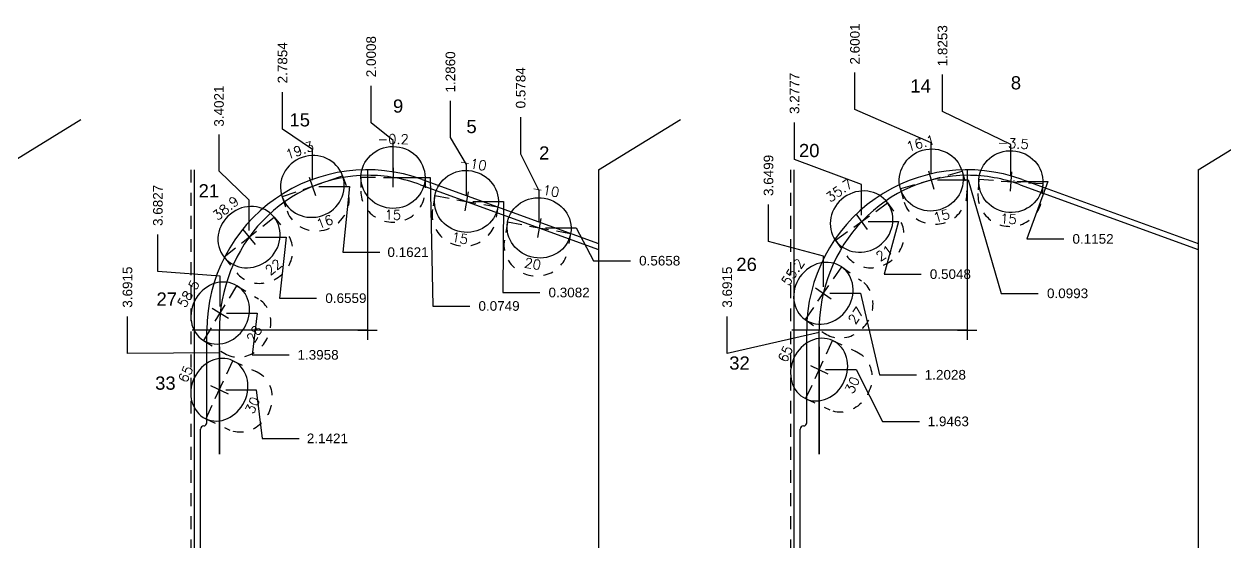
# Model space of a CAD drawing. Header units: inches. Extents: x 105.3 to 145.9, y -21.1 to -7.6.
# Drawn here: x 121.78 to 133.46, y -12.66 to -7.63 of the extents above; entities that cross this region are included whole.
import ezdxf
from ezdxf.enums import TextEntityAlignment as Align

# ---------------------------------------------------------------- set-up
doc = ezdxf.new("R2010")
doc.units = ezdxf.units.IN
doc.header["$MEASUREMENT"] = 0
doc.header["$PDMODE"] = 35
doc.linetypes.add('CENTER2', pattern=[1.125, 0.75, -0.125, 0.125, -0.125])
doc.linetypes.add('HIDDEN2', pattern=[0.1875, 0.125, -0.0625])
doc.layers.get('Defpoints').update_dxf_attribs({"color": 10})
doc.layers.add('Blade_3', color=7, linetype='Continuous', true_color=0x00cc00)
doc.layers.add('Blade_4', color=7, linetype='Continuous', true_color=0x00cccc)
for name, color, linetype in [('CLine', 5, 'CENTER2'), ('Dims', 4, 'Continuous'), ('Title Block', 7, 'Continuous')]:
    doc.layers.add(name, color=color, linetype=linetype)
doc.styles.add('RomanS', font='romans')
doc.styles.get("Standard").update_dxf_attribs({"font": 'arial.ttf'})
doc.dimstyles.get("Standard").update_dxf_attribs({"dimtxt": 0.09375, "dimasz": 0.18, "dimexe": 0.18, "dimexo": 0.0625, "dimgap": 0.09, "dimtad": 0, "dimtih": 1, "dimtoh": 1, "dimdec": 4, "dimzin": 0, "dimdsep": 46, "dimtxsty": 'Standard', "dimcen": 0.09, "dimadec": 4, "dimazin": 0, "dimtfac": 1, "dimtdec": 4, "dimtofl": 0, "dimtmove": 0, "dimatfit": 3, "dimfxl": 1, "dimtolj": 1, "dimtzin": 0, "dimarcsym": 0})

# ---------------------------------------------------------------- blocks, each defined once
blk = doc.blocks.new('*D105')
at = {"layer": 'Defpoints', "color": 0, "transparency": 16777216}
for p in [(130.722, -8.119), (133.212, -9.047), (131.386, -9.162)]:
    blk.add_point(p, dxfattribs=at)
at = {"layer": 'Dims', "color": 0, "lineweight": -2, "transparency": 16777216}
for p, q in [((130.722, -8.479), (130.722, -8.119)), ((131.386, -8.802), (130.722, -8.479)), ((131.386, -9.1), (131.386, -8.802))]:
    blk.add_line(p, q, dxfattribs=at)
at = {"layer": 'Dims', "color": 0, "transparency": 16777216, "insert": (130.722, -7.839), "char_height": 0.0938, "attachment_point": 5, "rotation": 90}
blk.add_mtext('\\A1;1.8253', dxfattribs=at)
blk = doc.blocks.new('*D106')
at = {"layer": 'Defpoints', "color": 0, "transparency": 16777216}
for p in [(129.869, -8.099), (133.212, -9.047), (130.611, -9.146)]:
    blk.add_point(p, dxfattribs=at)
at = {"layer": 'Dims', "color": 0, "lineweight": -2, "transparency": 16777216}
for p, q in [((129.869, -8.459), (129.869, -8.099)), ((130.611, -8.786), (129.869, -8.459)), ((130.611, -9.084), (130.611, -8.786))]:
    blk.add_line(p, q, dxfattribs=at)
at = {"layer": 'Dims', "color": 0, "transparency": 16777216, "insert": (129.869, -7.822), "char_height": 0.0938, "attachment_point": 5, "rotation": 90}
blk.add_mtext('\\A1;2.6001', dxfattribs=at)
blk = doc.blocks.new('*D107')
at = {"layer": 'Defpoints', "color": 0, "transparency": 16777216}
for p in [(129.281, -8.587), (133.212, -9.047), (129.934, -9.552)]:
    blk.add_point(p, dxfattribs=at)
at = {"layer": 'Dims', "color": 0, "lineweight": -2, "transparency": 16777216}
for p, q in [((129.281, -8.947), (129.281, -8.587)), ((129.934, -9.192), (129.281, -8.947)), ((129.934, -9.489), (129.934, -9.192))]:
    blk.add_line(p, q, dxfattribs=at)
at = {"layer": 'Dims', "color": 0, "transparency": 16777216, "insert": (129.281, -8.303), "char_height": 0.0938, "attachment_point": 5, "rotation": 90}
blk.add_mtext('\\A1;3.2777', dxfattribs=at)
blk = doc.blocks.new('*D108')
at = {"layer": 'Defpoints', "color": 0, "transparency": 16777216}
for p in [(133.212, -9.047), (131.386, -9.162), (131.903, -9.721)]:
    blk.add_point(p, dxfattribs=at)
at = {"layer": 'Dims', "color": 0, "lineweight": -2, "transparency": 16777216}
for p, q in [((131.449, -9.162), (131.746, -9.162)), ((131.746, -9.162), (131.543, -9.721)), ((131.543, -9.721), (131.903, -9.721))]:
    blk.add_line(p, q, dxfattribs=at)
at = {"layer": 'Dims', "color": 0, "transparency": 16777216, "insert": (132.187, -9.721), "char_height": 0.0938, "attachment_point": 5}
blk.add_mtext('\\A1;0.1152', dxfattribs=at)
blk = doc.blocks.new('*D109')
at = {"layer": 'Defpoints', "color": 0, "transparency": 16777216}
for p in [(133.212, -9.047), (130.611, -9.146), (131.654, -10.251)]:
    blk.add_point(p, dxfattribs=at)
at = {"layer": 'Dims', "color": 0, "lineweight": -2, "transparency": 16777216}
for p, q in [((130.674, -9.146), (130.971, -9.146)), ((130.971, -9.146), (131.294, -10.251)), ((131.294, -10.251), (131.654, -10.251))]:
    blk.add_line(p, q, dxfattribs=at)
at = {"layer": 'Dims', "color": 0, "transparency": 16777216, "insert": (131.939, -10.251), "char_height": 0.0938, "attachment_point": 5}
blk.add_mtext('\\A1;0.0993', dxfattribs=at)
blk = doc.blocks.new('*D110')
at = {"layer": 'Defpoints', "color": 0, "transparency": 16777216}
for p in [(133.212, -9.047), (129.934, -9.552), (130.514, -10.064)]:
    blk.add_point(p, dxfattribs=at)
at = {"layer": 'Dims', "color": 0, "lineweight": -2, "transparency": 16777216}
for p, q in [((129.996, -9.552), (130.294, -9.552)), ((130.294, -9.552), (130.154, -10.064)), ((130.154, -10.064), (130.514, -10.064))]:
    blk.add_line(p, q, dxfattribs=at)
at = {"layer": 'Dims', "color": 0, "transparency": 16777216, "insert": (130.798, -10.064), "char_height": 0.0938, "attachment_point": 5}
blk.add_mtext('\\A1;0.5048', dxfattribs=at)
blk = doc.blocks.new('*D117')
at = {"layer": 'Defpoints', "color": 0, "transparency": 16777216}
for p in [(126.615, -8.534), (127.372, -9.047), (126.794, -9.613)]:
    blk.add_point(p, dxfattribs=at)
at = {"layer": 'Dims', "color": 0, "lineweight": -2, "transparency": 16777216}
for p, q in [((126.615, -8.894), (126.615, -8.534)), ((126.794, -9.253), (126.615, -8.894)), ((126.794, -9.55), (126.794, -9.253))]:
    blk.add_line(p, q, dxfattribs=at)
at = {"layer": 'Dims', "color": 0, "transparency": 16777216, "insert": (126.615, -8.249), "char_height": 0.0938, "attachment_point": 5, "rotation": 90}
blk.add_mtext('\\A1;0.5784', dxfattribs=at)
blk = doc.blocks.new('*D118')
at = {"layer": 'Defpoints', "color": 0, "transparency": 16777216}
for p in [(125.931, -8.374), (127.372, -9.047), (126.086, -9.355)]:
    blk.add_point(p, dxfattribs=at)
at = {"layer": 'Dims', "color": 0, "lineweight": -2, "transparency": 16777216}
for p, q in [((125.931, -8.734), (125.931, -8.374)), ((126.086, -8.995), (125.931, -8.734)), ((126.086, -9.293), (126.086, -8.995))]:
    blk.add_line(p, q, dxfattribs=at)
at = {"layer": 'Dims', "color": 0, "transparency": 16777216, "insert": (125.931, -8.094), "char_height": 0.0938, "attachment_point": 5, "rotation": 90}
blk.add_mtext('\\A1;1.2860', dxfattribs=at)
blk = doc.blocks.new('*D119')
at = {"layer": 'Defpoints', "color": 0, "transparency": 16777216}
for p in [(125.159, -8.231), (127.372, -9.047), (125.372, -9.122)]:
    blk.add_point(p, dxfattribs=at)
at = {"layer": 'Dims', "color": 0, "lineweight": -2, "transparency": 16777216}
for p, q in [((125.159, -8.591), (125.159, -8.231)), ((125.372, -8.762), (125.159, -8.591)), ((125.372, -9.059), (125.372, -8.762))]:
    blk.add_line(p, q, dxfattribs=at)
at = {"layer": 'Dims', "color": 0, "transparency": 16777216, "insert": (125.159, -7.945), "char_height": 0.0938, "attachment_point": 5, "rotation": 90}
blk.add_mtext('\\A1;2.0008', dxfattribs=at)
blk = doc.blocks.new('*D120')
at = {"layer": 'Defpoints', "color": 0, "transparency": 16777216}
for p in [(124.296, -8.29), (127.372, -9.047), (124.587, -9.209)]:
    blk.add_point(p, dxfattribs=at)
at = {"layer": 'Dims', "color": 0, "lineweight": -2, "transparency": 16777216}
for p, q in [((124.296, -8.65), (124.296, -8.29)), ((124.587, -8.849), (124.296, -8.65)), ((124.587, -9.147), (124.587, -8.849))]:
    blk.add_line(p, q, dxfattribs=at)
at = {"layer": 'Dims', "color": 0, "transparency": 16777216, "insert": (124.296, -8.005), "char_height": 0.0938, "attachment_point": 5, "rotation": 90}
blk.add_mtext('\\A1;2.7854', dxfattribs=at)
blk = doc.blocks.new('*D121')
at = {"layer": 'Defpoints', "color": 0, "transparency": 16777216}
for p in [(123.678, -8.702), (127.372, -9.047), (123.97, -9.703)]:
    blk.add_point(p, dxfattribs=at)
at = {"layer": 'Dims', "color": 0, "lineweight": -2, "transparency": 16777216}
for p, q in [((123.678, -9.062), (123.678, -8.702)), ((123.97, -9.343), (123.678, -9.062)), ((123.97, -9.64), (123.97, -9.343))]:
    blk.add_line(p, q, dxfattribs=at)
at = {"layer": 'Dims', "color": 0, "transparency": 16777216, "insert": (123.678, -8.427), "char_height": 0.0938, "attachment_point": 5, "rotation": 90}
blk.add_mtext('\\A1;3.4021', dxfattribs=at)
blk = doc.blocks.new('*D122')
at = {"layer": 'Defpoints', "color": 0, "transparency": 16777216}
for p in [(127.372, -9.047), (126.794, -9.613), (127.683, -9.933)]:
    blk.add_point(p, dxfattribs=at)
at = {"layer": 'Dims', "color": 0, "lineweight": -2, "transparency": 16777216}
for p, q in [((126.856, -9.613), (127.154, -9.613)), ((127.154, -9.613), (127.323, -9.933)), ((127.323, -9.933), (127.683, -9.933))]:
    blk.add_line(p, q, dxfattribs=at)
at = {"layer": 'Dims', "color": 0, "transparency": 16777216, "insert": (127.968, -9.933), "char_height": 0.0938, "attachment_point": 5}
blk.add_mtext('\\A1;0.5658', dxfattribs=at)
blk = doc.blocks.new('*D123')
at = {"layer": 'Defpoints', "color": 0, "transparency": 16777216}
for p in [(127.372, -9.047), (126.086, -9.355), (126.802, -10.243)]:
    blk.add_point(p, dxfattribs=at)
at = {"layer": 'Dims', "color": 0, "lineweight": -2, "transparency": 16777216}
for p, q in [((126.149, -9.355), (126.446, -9.355)), ((126.446, -9.355), (126.442, -10.243)), ((126.442, -10.243), (126.802, -10.243))]:
    blk.add_line(p, q, dxfattribs=at)
at = {"layer": 'Dims', "color": 0, "transparency": 16777216, "insert": (127.086, -10.243), "char_height": 0.0938, "attachment_point": 5}
blk.add_mtext('\\A1;0.3082', dxfattribs=at)
blk = doc.blocks.new('*D124')
at = {"layer": 'Defpoints', "color": 0, "transparency": 16777216}
for p in [(127.372, -9.047), (125.372, -9.122), (126.119, -10.374)]:
    blk.add_point(p, dxfattribs=at)
at = {"layer": 'Dims', "color": 0, "lineweight": -2, "transparency": 16777216}
for p, q in [((125.434, -9.122), (125.732, -9.122)), ((125.732, -9.122), (125.759, -10.374)), ((125.759, -10.374), (126.119, -10.374))]:
    blk.add_line(p, q, dxfattribs=at)
at = {"layer": 'Dims', "color": 0, "transparency": 16777216, "insert": (126.404, -10.374), "char_height": 0.0938, "attachment_point": 5}
blk.add_mtext('\\A1;0.0749', dxfattribs=at)
blk = doc.blocks.new('*D125')
at = {"layer": 'Defpoints', "color": 0, "transparency": 16777216}
for p in [(127.372, -9.047), (124.587, -9.209), (125.243, -9.85)]:
    blk.add_point(p, dxfattribs=at)
at = {"layer": 'Dims', "color": 0, "lineweight": -2, "transparency": 16777216}
for p, q in [((124.649, -9.209), (124.947, -9.209)), ((124.947, -9.209), (124.883, -9.85)), ((124.883, -9.85), (125.243, -9.85))]:
    blk.add_line(p, q, dxfattribs=at)
at = {"layer": 'Dims', "color": 0, "transparency": 16777216, "insert": (125.518, -9.85), "char_height": 0.0938, "attachment_point": 5}
blk.add_mtext('\\A1;0.1621', dxfattribs=at)
blk = doc.blocks.new('*D126')
at = {"layer": 'Defpoints', "color": 0, "transparency": 16777216}
for p in [(127.372, -9.047), (123.97, -9.703), (124.628, -10.298)]:
    blk.add_point(p, dxfattribs=at)
at = {"layer": 'Dims', "color": 0, "lineweight": -2, "transparency": 16777216}
for p, q in [((124.033, -9.703), (124.33, -9.703)), ((124.33, -9.703), (124.268, -10.298)), ((124.268, -10.298), (124.628, -10.298))]:
    blk.add_line(p, q, dxfattribs=at)
at = {"layer": 'Dims', "color": 0, "transparency": 16777216, "insert": (124.913, -10.298), "char_height": 0.0938, "attachment_point": 5}
blk.add_mtext('\\A1;0.6559', dxfattribs=at)
blk = doc.blocks.new('*D134')
at = {"layer": 'Defpoints', "color": 0, "transparency": 16777216}
for p in [(127.372, -9.047), (123.083, -9.678), (123.69, -10.443)]:
    blk.add_point(p, dxfattribs=at)
at = {"layer": 'Dims', "color": 0, "lineweight": -2, "transparency": 16777216}
for p, q in [((123.083, -10.038), (123.083, -9.678)), ((123.69, -10.083), (123.083, -10.038)), ((123.69, -10.38), (123.69, -10.083))]:
    blk.add_line(p, q, dxfattribs=at)
at = {"layer": 'Dims', "color": 0, "transparency": 16777216, "insert": (123.083, -9.394), "char_height": 0.0938, "attachment_point": 5, "rotation": 90}
blk.add_mtext('\\A1;3.6827', dxfattribs=at)
blk = doc.blocks.new('*D135')
at = {"layer": 'Defpoints', "color": 0, "transparency": 16777216}
for p in [(127.372, -9.047), (123.69, -10.443), (124.362, -10.85)]:
    blk.add_point(p, dxfattribs=at)
at = {"layer": 'Dims', "color": 0, "lineweight": -2, "transparency": 16777216}
for p, q in [((123.752, -10.443), (124.05, -10.443)), ((124.05, -10.443), (124.002, -10.85)), ((124.002, -10.85), (124.362, -10.85))]:
    blk.add_line(p, q, dxfattribs=at)
at = {"layer": 'Dims', "color": 0, "transparency": 16777216, "insert": (124.642, -10.85), "char_height": 0.0938, "attachment_point": 5}
blk.add_mtext('\\A1;1.3958', dxfattribs=at)
blk = doc.blocks.new('*D149')
at = {"layer": 'Defpoints', "color": 0, "transparency": 16777216}
for p in [(133.212, -9.047), (129.028, -9.386), (129.562, -10.25)]:
    blk.add_point(p, dxfattribs=at)
at = {"layer": 'Dims', "color": 0, "lineweight": -2, "transparency": 16777216}
for p, q in [((129.028, -9.746), (129.028, -9.386)), ((129.562, -9.89), (129.028, -9.746)), ((129.562, -10.187), (129.562, -9.89))]:
    blk.add_line(p, q, dxfattribs=at)
at = {"layer": 'Dims', "color": 0, "transparency": 16777216, "insert": (129.028, -9.102), "char_height": 0.0938, "attachment_point": 5, "rotation": 90}
blk.add_mtext('\\A1;3.6499', dxfattribs=at)
blk = doc.blocks.new('*D150')
at = {"layer": 'Defpoints', "color": 0, "transparency": 16777216}
for p in [(133.212, -9.047), (129.562, -10.25), (130.468, -11.044)]:
    blk.add_point(p, dxfattribs=at)
at = {"layer": 'Dims', "color": 0, "lineweight": -2, "transparency": 16777216}
for p, q in [((129.624, -10.25), (129.922, -10.25)), ((129.922, -10.25), (130.108, -11.044)), ((130.108, -11.044), (130.468, -11.044))]:
    blk.add_line(p, q, dxfattribs=at)
at = {"layer": 'Dims', "color": 0, "transparency": 16777216, "insert": (130.749, -11.044), "char_height": 0.0938, "attachment_point": 5}
blk.add_mtext('\\A1;1.2028', dxfattribs=at)
blk = doc.blocks.new('*D163')
at = {"layer": 'Defpoints', "color": 0, "transparency": 16777216}
for p in [(133.212, -9.047), (128.626, -10.475), (129.52, -10.993)]:
    blk.add_point(p, dxfattribs=at)
at = {"layer": 'Dims', "color": 0, "lineweight": -2, "transparency": 16777216}
for p, q in [((128.626, -10.835), (128.626, -10.475)), ((129.52, -10.633), (128.626, -10.835)), ((129.52, -10.931), (129.52, -10.633))]:
    blk.add_line(p, q, dxfattribs=at)
at = {"layer": 'Dims', "color": 0, "transparency": 16777216, "insert": (128.626, -10.19), "char_height": 0.0938, "attachment_point": 5, "rotation": 90}
blk.add_mtext('\\A1;3.6915', dxfattribs=at)
blk = doc.blocks.new('*D164')
at = {"layer": 'Defpoints', "color": 0, "transparency": 16777216}
for p in [(133.212, -9.047), (129.52, -10.993), (130.497, -11.498)]:
    blk.add_point(p, dxfattribs=at)
at = {"layer": 'Dims', "color": 0, "lineweight": -2, "transparency": 16777216}
for p, q in [((129.583, -10.993), (129.88, -10.993)), ((129.88, -10.993), (130.137, -11.498)), ((130.137, -11.498), (130.497, -11.498))]:
    blk.add_line(p, q, dxfattribs=at)
at = {"layer": 'Dims', "color": 0, "transparency": 16777216, "insert": (130.778, -11.498), "char_height": 0.0938, "attachment_point": 5}
blk.add_mtext('\\A1;1.9463', dxfattribs=at)
blk = doc.blocks.new('CMark')
at = {"layer": 'CLine'}
for p, q in [((-0.094, 0), (0.094, 0)), ((0, 0.094), (0, -0.094))]:
    blk.add_line(p, q, dxfattribs=at)
blk = doc.blocks.new('*D194')
at = {"layer": 'Defpoints', "color": 0, "transparency": 16777216}
for p in [(127.372, -9.047), (122.787, -10.475), (123.681, -11.189)]:
    blk.add_point(p, dxfattribs=at)
at = {"layer": 'Dims', "color": 0, "lineweight": -2, "transparency": 16777216}
for p, q in [((122.787, -10.835), (122.787, -10.475)), ((123.681, -10.829), (122.787, -10.835)), ((123.681, -11.127), (123.681, -10.829))]:
    blk.add_line(p, q, dxfattribs=at)
at = {"layer": 'Dims', "color": 0, "transparency": 16777216, "insert": (122.787, -10.19), "char_height": 0.0938, "attachment_point": 5, "rotation": 90}
blk.add_mtext('\\A1;3.6915', dxfattribs=at)
blk = doc.blocks.new('*D195')
at = {"layer": 'Defpoints', "color": 0, "transparency": 16777216}
for p in [(127.372, -9.047), (123.681, -11.189), (124.457, -11.663)]:
    blk.add_point(p, dxfattribs=at)
at = {"layer": 'Dims', "color": 0, "lineweight": -2, "transparency": 16777216}
for p, q in [((123.743, -11.189), (124.041, -11.189)), ((124.041, -11.189), (124.097, -11.663)), ((124.097, -11.663), (124.457, -11.663))]:
    blk.add_line(p, q, dxfattribs=at)
at = {"layer": 'Dims', "color": 0, "transparency": 16777216, "insert": (124.733, -11.663), "char_height": 0.0938, "attachment_point": 5}
blk.add_mtext('\\A1;2.1421', dxfattribs=at)
blk = doc.blocks.new('1613@15')
for p, q in [((-0.17, 0), (-0.312, 0)), ((0.171, 0), (0.312, 0))]:
    blk.add_line(p, q)
at = {"color": 8, "linetype": 'HIDDEN2', "ltscale": 0.5}
blk.add_line((-0.312, 0), (-0.312, -0.135), dxfattribs=at)
at = {"color": 8, "linetype": 'HIDDEN2', "ltscale": 0.5, "flags": 128}
blk.add_lwpolyline([(0.312, 0), (0.312, -0.135)], dxfattribs=at)
blk.add_ellipse((0, 0), major_axis=(-0.312, 0), ratio=0.965926, start_param=-3.141592653589793, end_param=3.141592653589793)
at = {"color": 8, "linetype": 'HIDDEN2', "ltscale": 0.5}
blk.add_ellipse((0, -0.135), major_axis=(-0.312, 0), ratio=0.965926, start_param=0, end_param=3.141593, dxfattribs=at)
blk.add_blockref('CMark', (0, 0))
at = {"style": 'RomanS'}
blk.add_text('15', height=0.094, dxfattribs=at).set_placement((0, -0.364), align=Align.MIDDLE_CENTER)
blk.add_attdef('ANG', text='', height=0.094, dxfattribs=at).set_placement((0, 0.298), align=Align.BOTTOM_CENTER)
blk = doc.blocks.new('1613@21')
for p, q in [((-0.17, 0), (-0.313, 0)), ((0.171, 0), (0.312, 0))]:
    blk.add_line(p, q)
at = {"color": 8, "linetype": 'HIDDEN2', "ltscale": 0.5}
blk.add_line((-0.313, 0), (-0.313, -0.186), dxfattribs=at)
at = {"color": 8, "linetype": 'HIDDEN2', "ltscale": 0.5, "flags": 128}
blk.add_lwpolyline([(0.312, 0), (0.312, -0.186)], dxfattribs=at)
blk.add_ellipse((0, 0), major_axis=(-0.312, 0), ratio=0.933568, start_param=3.141593, end_param=9.424778)
at = {"color": 8, "linetype": 'HIDDEN2', "ltscale": 0.5}
blk.add_ellipse((0, -0.186), major_axis=(-0.312, 0), ratio=0.933568, start_param=0, end_param=3.141593, dxfattribs=at)
blk.add_blockref('CMark', (0, 0))
at = {"style": 'RomanS'}
blk.add_text('21', height=0.094, dxfattribs=at).set_placement((0, -0.377), align=Align.MIDDLE_CENTER)
blk.add_attdef('ANG', text='', height=0.094, dxfattribs=at).set_placement((0, 0.298), align=Align.BOTTOM_CENTER)
blk = doc.blocks.new('1613@27')
for p, q in [((-0.17, 0), (-0.313, 0)), ((0.171, 0), (0.312, 0))]:
    blk.add_line(p, q)
at = {"color": 8, "linetype": 'HIDDEN2', "ltscale": 0.5}
blk.add_line((-0.313, 0), (-0.313, -0.236), dxfattribs=at)
at = {"color": 8, "linetype": 'HIDDEN2', "ltscale": 0.5, "flags": 128}
blk.add_lwpolyline([(0.312, 0), (0.312, -0.236)], dxfattribs=at)
blk.add_ellipse((0, 0), major_axis=(-0.312, 0), ratio=0.891008, start_param=3.141593, end_param=9.424778)
at = {"color": 8, "linetype": 'HIDDEN2', "ltscale": 0.5}
blk.add_ellipse((0, -0.236), major_axis=(-0.312, 0), ratio=0.891008, start_param=0, end_param=3.141593, dxfattribs=at)
blk.add_blockref('CMark', (0, 0))
at = {"style": 'RomanS'}
blk.add_text('27', height=0.094, dxfattribs=at).set_placement((0.003, -0.384), align=Align.MIDDLE_CENTER)
blk.add_attdef('ANG', text='', height=0.094, dxfattribs=at).set_placement((0, 0.287), align=Align.BOTTOM_CENTER)
blk = doc.blocks.new('1613@30')
for p, q in [((-0.17, 0), (-0.312, 0)), ((0.171, 0), (0.312, 0))]:
    blk.add_line(p, q)
at = {"color": 8, "linetype": 'HIDDEN2', "ltscale": 0.5}
blk.add_line((-0.312, 0), (-0.312, -0.26), dxfattribs=at)
at = {"color": 8, "linetype": 'HIDDEN2', "ltscale": 0.5, "flags": 128}
blk.add_lwpolyline([(0.312, 0), (0.312, -0.26)], dxfattribs=at)
at = {"extrusion": (0, 0, -1)}
blk.add_ellipse((0, 0), major_axis=(-0.312, 0), ratio=0.866025, start_param=-3.141592653589793, end_param=3.141592653589793, dxfattribs=at)
at = {"color": 8, "linetype": 'HIDDEN2', "ltscale": 0.5, "extrusion": (0, 0, -1)}
blk.add_ellipse((0, -0.26), major_axis=(-0.312, 0), ratio=0.866025, start_param=3.068877, end_param=6.355901, dxfattribs=at)
blk.add_blockref('CMark', (0, 0))
at = {"style": 'RomanS'}
blk.add_text('30', height=0.094, dxfattribs=at).set_placement((0, -0.356), align=Align.MIDDLE_CENTER)
blk.add_attdef('ANG', text='', height=0.094, dxfattribs=at).set_placement((0, 0.287), align=Align.BOTTOM_CENTER)
blk = doc.blocks.new('1613@20')
for p, q in [((-0.17, 0), (-0.312, 0)), ((0.171, 0), (0.312, 0))]:
    blk.add_line(p, q)
at = {"color": 8, "linetype": 'HIDDEN2', "ltscale": 0.5}
blk.add_line((-0.312, 0), (-0.312, -0.178), dxfattribs=at)
at = {"color": 8, "linetype": 'HIDDEN2', "ltscale": 0.5, "flags": 128}
blk.add_lwpolyline([(0.312, 0), (0.312, -0.178)], dxfattribs=at)
blk.add_ellipse((0, 0), major_axis=(-0.312, 0), ratio=0.939693, start_param=-3.141592653589793, end_param=3.141592653589793)
at = {"color": 8, "linetype": 'HIDDEN2', "ltscale": 0.5}
blk.add_ellipse((0, -0.178), major_axis=(-0.312, 0), ratio=0.939693, start_param=0, end_param=3.141593, dxfattribs=at)
blk.add_blockref('CMark', (0, 0))
at = {"style": 'RomanS'}
blk.add_text('20', height=0.094, dxfattribs=at).set_placement((0, -0.356), align=Align.MIDDLE_CENTER)
blk.add_attdef('ANG', text='', height=0.094, dxfattribs=at).set_placement((0, 0.298), align=Align.BOTTOM_CENTER)
blk = doc.blocks.new('1613@16')
for p, q in [((-0.17, 0), (-0.312, 0)), ((0.171, 0), (0.312, 0))]:
    blk.add_line(p, q)
at = {"color": 8, "linetype": 'HIDDEN2', "ltscale": 0.5}
blk.add_line((-0.312, 0), (-0.312, -0.143), dxfattribs=at)
at = {"color": 8, "linetype": 'HIDDEN2', "ltscale": 0.5, "flags": 128}
blk.add_lwpolyline([(0.312, 0), (0.312, -0.143)], dxfattribs=at)
at = {"extrusion": (0, 0, -1)}
blk.add_ellipse((0, 0), major_axis=(-0.312, 0), ratio=0.961248, start_param=-3.141592653589793, end_param=3.141592653589793, dxfattribs=at)
at = {"color": 8, "linetype": 'HIDDEN2', "ltscale": 0.5}
blk.add_ellipse((0, -0.143), major_axis=(0.312, 0), ratio=0.953717, start_param=3.141593, end_param=6.283185, dxfattribs=at)
blk.add_blockref('CMark', (0, 0))
at = {"style": 'RomanS'}
blk.add_text('16', height=0.094, dxfattribs=at).set_placement((0, -0.364), align=Align.MIDDLE_CENTER)
blk.add_attdef('ANG', text='', height=0.094, dxfattribs=at).set_placement((0, 0.298), align=Align.BOTTOM_CENTER)
blk = doc.blocks.new('1613@22')
for p, q in [((-0.17, 0), (-0.313, 0)), ((0.171, 0), (0.312, 0))]:
    blk.add_line(p, q)
at = {"color": 8, "linetype": 'HIDDEN2', "ltscale": 0.5}
blk.add_line((-0.313, 0), (-0.313, -0.195), dxfattribs=at)
at = {"color": 8, "linetype": 'HIDDEN2', "ltscale": 0.5, "flags": 128}
blk.add_lwpolyline([(0.312, 0), (0.312, -0.195)], dxfattribs=at)
blk.add_ellipse((0, 0), major_axis=(-0.312, 0), ratio=0.927168, start_param=3.141593, end_param=9.424778)
at = {"color": 8, "linetype": 'HIDDEN2', "ltscale": 0.5}
blk.add_ellipse((0, -0.195), major_axis=(-0.312, 0), ratio=0.927168, start_param=0, end_param=3.141593, dxfattribs=at)
blk.add_blockref('CMark', (0, 0))
at = {"style": 'RomanS'}
blk.add_text('22', height=0.094, dxfattribs=at).set_placement((0.003, -0.376), align=Align.MIDDLE_CENTER)
blk.add_attdef('ANG', text='', height=0.094, dxfattribs=at).set_placement((0, 0.287), align=Align.BOTTOM_CENTER)
blk = doc.blocks.new('1613@28')
for p, q in [((-0.17, 0), (-0.313, 0)), ((0.171, 0), (0.312, 0))]:
    blk.add_line(p, q)
at = {"color": 8, "linetype": 'HIDDEN2', "ltscale": 0.5}
blk.add_line((-0.313, 0), (-0.313, -0.244), dxfattribs=at)
at = {"color": 8, "linetype": 'HIDDEN2', "ltscale": 0.5, "flags": 128}
blk.add_lwpolyline([(0.312, 0), (0.312, -0.244)], dxfattribs=at)
blk.add_ellipse((0, 0), major_axis=(-0.312, 0), ratio=0.882944, start_param=3.141593, end_param=9.424778)
at = {"color": 8, "linetype": 'HIDDEN2', "ltscale": 0.5}
blk.add_ellipse((0, -0.244), major_axis=(-0.312, 0), ratio=0.882944, start_param=0, end_param=3.141593, dxfattribs=at)
blk.add_blockref('CMark', (0, 0))
at = {"style": 'RomanS'}
blk.add_text('28', height=0.094, dxfattribs=at).set_placement((0, -0.389), align=Align.MIDDLE_CENTER)
blk.add_attdef('ANG', text='', height=0.094, dxfattribs=at).set_placement((0, 0.287), align=Align.BOTTOM_CENTER)

msp = doc.modelspace()

# ---------------------------------------------------------------- linework, layer by layer
at = {"linetype": 'HIDDEN2'}
for p, q in [((123.40224, -9.04696), (123.40224, -16.79696)), ((129.24146, -9.04696), (129.24146, -16.79696))]:
    msp.add_line(p, q, dxfattribs=at)
for p, q in [((123.43484, -9.04696), (123.43484, -16.79696)), ((125.12234, -9.04696), (125.12234, -10.60946)), ((127.37234, -9.04696), (127.37234, -16.79696)), ((129.27406, -9.04696), (129.27406, -16.79696)), ((130.96156, -9.04696), (130.96156, -10.60946)), ((133.21156, -9.04696), (133.21156, -16.79696)), ((125.65675, -9.14119), (127.37234, -9.76561)), ((131.49596, -9.14119), (133.21156, -9.76561)), ((125.12234, -10.60946), (123.41484, -10.60946)), ((123.55984, -11.51051), (123.55984, -10.60946)), ((130.96156, -10.60946), (129.25406, -10.60946)), ((129.39906, -11.51051), (129.39906, -10.60946)), ((123.49734, -15.60428), (123.49734, -11.57301)), ((129.33656, -15.60428), (129.33656, -11.57301))]:
    msp.add_line(p, q)
at = {"color": 1}
for p, q in [((125.63822, -9.19209), (127.37234, -9.82326)), ((131.47744, -9.19209), (133.21156, -9.82326)), ((123.68082, -11.81695), (123.68082, -10.60946)), ((129.52003, -11.81695), (129.52003, -10.60946)), ((123.68082, -10.77206), (123.68082, -11.81695)), ((129.52003, -10.77206), (129.52003, -11.81695))]:
    msp.add_line(p, q, dxfattribs=at)
for centre, radius, start, end in [((125.12234, -10.60946), 1.5625, 70, 180.000139), ((130.96156, -10.60946), 1.5625, 70, 180.000139), ((123.52859, -11.57301), 0.03125, 90.000139, 180), ((123.52859, -11.51051), 0.03125, 270.000139, 0), ((129.36781, -11.57301), 0.03125, 90.000139, 180), ((129.36781, -11.51051), 0.03125, 270.000139, 0)]:
    msp.add_arc(centre, radius, start, end)
for centre in [(125.12234, -10.60946), (130.96156, -10.60946)]:
    msp.add_arc(centre, 1.50833, 70, 90, dxfattribs=at)
for centre in [(125.12234, -10.60946), (130.96156, -10.60946)]:
    msp.add_ellipse(centre, major_axis=(0, -1.50833), ratio=0.95570675, start_param=3.14159265, end_param=4.71238898, dxfattribs=at)
at = {"layer": 'Dims', "color": 1}
msp.add_line((131.41441, -9.15265), (131.4173, -9.15343), dxfattribs=at)
at = {"layer": 'Title Block'}
for p, q in [((121.53313, -9.04696), (122.33112, -8.55658)), ((127.37234, -9.04696), (128.17033, -8.55658)), ((133.21156, -9.04696), (134.00954, -8.55658))]:
    msp.add_line(p, q, dxfattribs=at)

# ---------------------------------------------------------------- block references
for p in [(125.12234, -10.60946), (130.96156, -10.60946)]:
    msp.add_blockref('CMark', p)
at = {"layer": 'Blade_3'}
for name, p, rotation, values in [('1613@15', (125.37153, -9.12185), 359.8, {'ANG': '-0.2'}), ('1613@16', (124.58689, -9.20904), 19.3, {'ANG': '19.3'}), ('1613@15', (126.08637, -9.3552), 350.0000000000001, {'ANG': '-10'}), ('1613@20', (126.79396, -9.61274), 350.0000000000001, {'ANG': '-10'}), ('1613@22', (123.97024, -9.70291), 38.9, {'ANG': '38.9'}), ('1613@28', (123.68965, -10.44272), 58.5, {'ANG': '58.5'}), ('1613@30', (123.68082, -11.18907), 65, {'ANG': '65'})]:
    msp.add_blockref(name, p, dxfattribs=dict(at, rotation=rotation)).add_auto_attribs(values)
at = {"layer": 'Blade_4'}
for name, p, rotation, values in [('1613@15', (130.61148, -9.14628), 16.1, {'ANG': '16.1'}), ('1613@15', (131.3863, -9.16216), 356.5, {'ANG': '-3.5'}), ('1613@21', (129.93382, -9.55179), 35.70000000000001, {'ANG': '35.7'}), ('1613@27', (129.56162, -10.24975), 55.2, {'ANG': '55.2'}), ('1613@30', (129.52003, -10.99326), 65, {'ANG': '65'})]:
    msp.add_blockref(name, p, dxfattribs=dict(at, rotation=rotation)).add_auto_attribs(values)

# ---------------------------------------------------------------- texts
at = {"layer": 'Blade_3'}
for s, height, p in [('9', 0.12857, (125.37153, -8.49073)), ('15', 0.128574, (124.36363, -8.62511)), ('5', 0.12857, (126.08637, -8.69009)), ('2', 0.12857, (126.79396, -8.94763)), ('21', 0.128574, (123.47876, -9.31619)), ('27', 0.128574, (123.06882, -10.37047)), ('33', 0.128574, (123.05582, -11.18907))]:
    msp.add_text(s, height=height, dxfattribs=at).set_placement(p)
at = {"layer": 'Blade_4'}
for s, height, p in [('14', 0.128574, (130.40785, -8.29521)), ('8', 0.12857, (131.3863, -8.26428)), ('20', 0.128574, (129.32375, -8.92394)), ('26', 0.128574, (128.71411, -10.03199)), ('32', 0.128574, (128.64503, -10.99338))]:
    msp.add_text(s, height=height, dxfattribs=at).set_placement(p)

# ---------------------------------------------------------------- dimensions: what is measured, and where the dimension line sits
at = {"layer": 'Dims'}
for feature_location, offset, dtype, origin, picture, middle in [((130.61148, -9.14628), (-0.74221, 1.04755), 1, (133.21156, -9.04696), '*D106', (129.86926, -7.82239)), ((131.3863, -9.16216), (-0.66392, 1.04273), 1, (133.21156, -9.04696), '*D105', (130.72238, -7.83924)), ((124.586894, -9.209039), (-0.29045, 0.918859), 1, (127.372342, -9.04696), '*D120', (124.296444, -8.004975)), ((125.37153, -9.12185), (-0.21275, 0.891), 1, (127.37234, -9.04696), '*D119', (125.15879, -7.94536)), ((126.08637, -9.3552), (-0.15585, 0.98071), 1, (127.37234, -9.04696), '*D118', (125.93052, -8.09446)), ((126.79396, -9.61274), (-0.17919, 1.079), 1, (127.37234, -9.04696), '*D117', (126.61477, -8.24933)), ((129.93382, -9.55179), (-0.65263, 0.96468), 1, (133.21156, -9.04696), '*D107', (129.2812, -8.30255)), ((123.97024, -9.70291), (-0.29243, 1.00055), 1, (127.37234, -9.04696), '*D121', (123.67781, -8.42684)), ((129.56162, -10.24975), (-0.53375, 0.86345), 1, (133.21156, -9.04696), '*D149', (129.02787, -9.10164)), ((123.68082, -11.18907), (-0.89416, 0.71387), 1, (127.37234, -9.04696), '*D194', (122.78665, -10.19028)), ((123.68965, -10.44272), (-0.60694, 0.76438), 1, (127.37234, -9.04696), '*D134', (123.08271, -9.39377)), ((123.68082, -11.18907), (0.77603, -0.47437), 0, (127.37234, -9.04696), '*D195', (124.7332, -11.66344)), ((123.68965, -10.44272), (0.67194, -0.40688), 0, (127.37234, -9.04696), '*D135', (124.64187, -10.8496)), ((123.970235, -9.702908), (0.658076, -0.594611), 0, (127.372342, -9.04696), '*D126', (124.913006, -10.297519)), ((124.58689, -9.20904), (0.65583, -0.6411), 0, (127.37234, -9.04696), '*D125', (125.51828, -9.85014)), ((125.37153, -9.12185), (0.7475, -1.25212), 0, (127.37234, -9.04696), '*D124', (126.40373, -10.37397)), ((126.08637, -9.3552), (0.71584, -0.88787), 0, (127.37234, -9.04696), '*D123', (127.08633, -10.24307)), ((126.79396, -9.61274), (0.88953, -0.3207), 0, (127.37234, -9.04696), '*D122', (127.96818, -9.93345)), ((129.52003, -10.99326), (-0.89416, 0.51806), 1, (133.21156, -9.04696), '*D163', (128.62587, -10.19028)), ((129.52003, -10.99326), (0.9774, -0.50491), 0, (133.21156, -9.04696), '*D164', (130.77762, -11.49817)), ((129.56162, -10.24975), (0.90667, -0.79379), 0, (133.21156, -9.04696), '*D150', (130.74858, -11.04354)), ((129.93382, -9.55179), (0.57996, -0.51249), 0, (133.21156, -9.04696), '*D110', (130.79848, -10.06428)), ((130.61148, -9.14628), (1.0427, -1.10464), 0, (133.21156, -9.04696), '*D109', (131.93877, -10.25092)), ((131.3863, -9.16216), (0.51636, -0.55899), 0, (133.21156, -9.04696), '*D108', (132.18677, -9.72115))]:
    dim = msp.add_ordinate_dim(feature_location=feature_location, offset=offset, dtype=dtype, origin=origin, dimstyle='Standard', dxfattribs=at)
    dim.commit()
    dim.dimension.update_dxf_attribs({"geometry": picture, "text_midpoint": middle})

doc.saveas('drawing.dxf')
